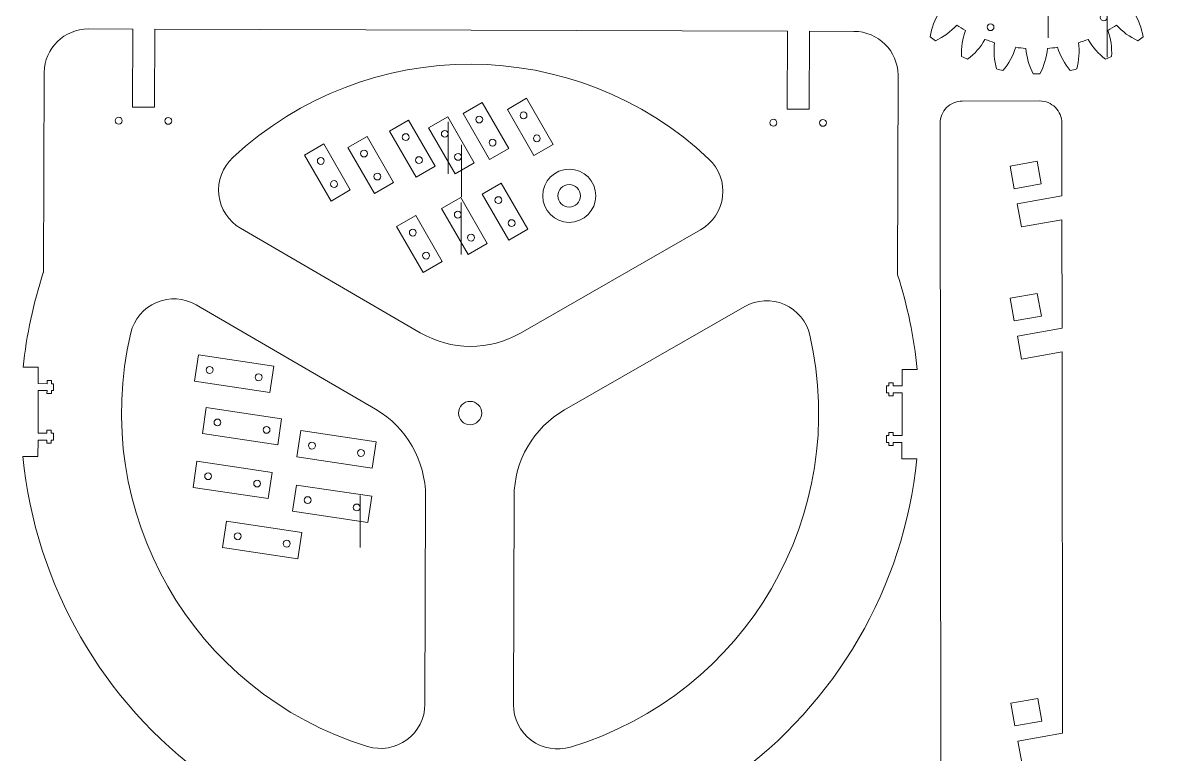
# Model space of a CAD drawing. Header units: millimetres. Extents: x -270 to 270, y -1120 to 1355.
# Drawn here: x -270 to 248, y -520 to -190 of the extents above; entities that cross this region are included whole.
import ezdxf

# ---------------------------------------------------------------- set-up
doc = ezdxf.new("R2010")
doc.units = ezdxf.units.MM
doc.header["$MEASUREMENT"] = 0
doc.layers.add('Layer 1', color=7, linetype='Continuous')

msp = doc.modelspace()

# ---------------------------------------------------------------- linework, layer by layer
at = {"layer": 'Layer 1', "lineweight": 15}
for points, knots in [([(248.4518, 593.1388), (248.4518, 618.5439), (227.8569, 639.1388), (202.4518, 639.1388), (202.4518, 639.1388), (177.0468, 639.1389), (156.4518, 618.544), (156.4518, 593.1389), (156.4518, 593.1389), (156.4517, 567.7339), (177.0465, 547.1389), (202.4516, 547.1388), (202.4516, 547.1388), (227.8567, 547.1387), (248.4516, 567.7335), (248.4518, 593.1386), (248.4578, 1355.2916), (248.4518, -931.1672), (248.4518, 593.1388)], [0, 0, 0, 0, 0.2, 0.2, 0.2, 0.2, 0.4, 0.4, 0.4, 0.4, 0.6, 0.6, 0.6, 0.6, 1, 1, 1, 1.0002, 1.0002, 1.0002, 1.0002]), ([(-21.1555, 562.1872), (-21.1555, 587.5922), (-41.7503, 608.1871), (-67.1554, 608.1872), (-67.1554, 608.1872), (-92.5605, 608.1872), (-113.1554, 587.5924), (-113.1555, 562.1873), (-113.1555, 562.1873), (-113.1555, 536.7822), (-92.5607, 516.1873), (-67.1556, 516.1872), (-67.1556, 516.1872), (-41.7506, 516.1871), (-21.1556, 536.7818), (-21.1555, 562.1869), (-21.1525, 1324.3399), (-21.1555, -962.1128), (-21.1555, 562.1872)], [0, 0, 0, 0, 0.2, 0.2, 0.2, 0.2, 0.4, 0.4, 0.4, 0.4, 0.6, 0.6, 0.6, 0.6, 1, 1, 1, 1.0003, 1.0003, 1.0003, 1.0003]), ([(-14.8503, 404.3228), (-14.8503, 429.7279), (-35.4452, 450.3228), (-60.8503, 450.3228), (-60.8503, 450.3228), (-86.2554, 450.3228), (-106.8503, 429.728), (-106.8503, 404.3229), (-106.8503, 404.3229), (-106.8504, 378.9179), (-86.2556, 358.3229), (-60.8505, 358.3228), (-60.8505, 358.3228), (-35.4454, 358.3227), (-14.8505, 378.9175), (-14.8503, 404.3226), (-14.8443, 1166.4756), (-14.8503, -1119.9832), (-14.8503, 404.3228)], [0, 0, 0, 0, 0.2, 0.2, 0.2, 0.2, 0.4, 0.4, 0.4, 0.4, 0.6, 0.6, 0.6, 0.6, 1, 1, 1, 1.0002, 1.0002, 1.0002, 1.0002]), ([(193.3996, -135.3449), (193.3996, -132.4454), (191.0491, -130.0949), (188.1496, -130.0949), (188.1496, -130.0949), (185.2501, -130.0949), (182.8996, -132.4454), (182.8996, -135.3449), (182.8996, -135.3449), (182.8996, -138.2444), (185.25, -140.5949), (188.1495, -140.5949), (188.1495, -140.5949), (191.049, -140.5949), (193.3995, -138.2445), (193.3996, -135.345), (193.4026, -48.36), (193.3996, -309.3149), (193.3996, -135.3449)], [0, 0, 0, 0, 0.2, 0.2, 0.2, 0.2, 0.4, 0.4, 0.4, 0.4, 0.6, 0.6, 0.6, 0.6, 1, 1, 1, 1.0001, 1.0001, 1.0001, 1.0001]), ([(138.7715, -145.8381), (138.7715, -144.9821), (138.0776, -144.2882), (137.2215, -144.2881), (137.2215, -144.2881), (136.3655, -144.2881), (135.6715, -144.9821), (135.6715, -145.8381), (135.6715, -145.8381), (135.6715, -146.6942), (136.3655, -147.3881), (137.2215, -147.3881), (137.2215, -147.3881), (138.0775, -147.3882), (138.7715, -146.6942), (138.7715, -145.8382), (138.7715, -120.1582), (138.7715, -197.1981), (138.7715, -145.8381)], [0, 0, 0, 0, 0.2, 0.2, 0.2, 0.2, 0.4, 0.4, 0.4, 0.4, 0.6, 0.6, 0.6, 0.6, 1, 1, 1, 1.0001, 1.0001, 1.0001, 1.0001]), ([(220.0335, -187.3538), (220.0335, -186.4978), (219.3395, -185.8038), (218.4835, -185.8038), (218.4835, -185.8038), (217.6275, -185.8038), (216.9335, -186.4978), (216.9335, -187.3538), (216.9335, -187.3538), (216.9335, -188.2099), (217.6275, -188.9038), (218.4835, -188.9038), (218.4835, -188.9038), (219.3395, -188.9038), (220.0335, -188.2099), (220.0335, -187.3539), (220.0335, -161.6739), (220.0335, -238.7138), (220.0335, -187.3538)], [0, 0, 0, 0, 0.2, 0.2, 0.2, 0.2, 0.4, 0.4, 0.4, 0.4, 0.6, 0.6, 0.6, 0.6, 1, 1, 1, 1.0001, 1.0001, 1.0001, 1.0001]), ([(168.8904, -191.843), (168.8904, -190.987), (168.1964, -190.293), (167.3404, -190.293), (167.3404, -190.293), (166.4843, -190.293), (165.7904, -190.987), (165.7904, -191.843), (165.7904, -191.843), (165.7904, -192.6991), (166.4843, -193.393), (167.3403, -193.393), (167.3403, -193.393), (168.1964, -193.393), (168.8903, -192.6991), (168.8904, -191.843)], [0, 0, 0, 0, 0.2, 0.2, 0.2, 0.2, 0.4, 0.4, 0.4, 0.4, 0.6, 0.6, 0.6, 0.6, 1, 1, 1, 1]), ([(-77.7105, -239.9791), (-77.7105, -239.1231), (-78.4045, -238.4291), (-79.2605, -238.4291), (-79.2605, -238.4291), (-80.1165, -238.4291), (-80.8105, -239.1231), (-80.8105, -239.9791), (-80.8105, -239.9791), (-80.8105, -240.8352), (-80.1165, -241.5291), (-79.2605, -241.5291), (-79.2605, -241.5291), (-78.4045, -241.5291), (-77.7105, -240.8352), (-77.7105, -239.9792), (-77.7105, -214.2992), (-77.7105, -291.3391), (-77.7105, -239.9791)], [0, 0, 0, 0, 0.2, 0.2, 0.2, 0.2, 0.4, 0.4, 0.4, 0.4, 0.6, 0.6, 0.6, 0.6, 1, 1, 1, 1.0001, 1.0001, 1.0001, 1.0001]), ([(-71.7105, -250.3714), (-71.7105, -249.5154), (-72.4045, -248.8214), (-73.2605, -248.8214), (-73.2605, -248.8214), (-74.1165, -248.8214), (-74.8105, -249.5154), (-74.8105, -250.3714), (-74.8105, -250.3714), (-74.8105, -251.2275), (-74.1165, -251.9214), (-73.2605, -251.9214), (-73.2605, -251.9214), (-72.4045, -251.9215), (-71.7105, -251.2275), (-71.7105, -250.3715), (-71.7105, -224.6915), (-71.7105, -301.7314), (-71.7105, -250.3714)], [0, 0, 0, 0, 0.2, 0.2, 0.2, 0.2, 0.4, 0.4, 0.4, 0.4, 0.6, 0.6, 0.6, 0.6, 1, 1, 1, 1.0001, 1.0001, 1.0001, 1.0001]), ([(154.5571, -225.1864), (151.905, -225.1896), (149.3627, -226.2462), (147.4896, -228.1238), (147.4896, -228.1238), (145.6165, -230.0014), (144.566, -232.5462), (144.5692, -235.1984)], [0, 0, 0, 0, 0.33333333, 0.33333333, 0.33333333, 0.33333333, 1, 1, 1, 1]), ([(199.5692, -235.1321), (199.566, -232.4799), (198.5093, -229.9377), (196.6317, -228.0646), (196.6317, -228.0646), (194.7541, -226.1915), (192.2093, -225.141), (189.5571, -225.1442)], [0, 0, 0, 0, 0.33333333, 0.33333333, 0.33333333, 0.33333333, 1, 1, 1, 1]), ([(-225.0741, -234.0462), (-225.0741, -233.1902), (-225.7681, -232.4962), (-226.6241, -232.4962), (-226.6241, -232.4962), (-227.4801, -232.4962), (-228.1741, -233.1902), (-228.1741, -234.0462), (-228.1741, -234.0462), (-228.1741, -234.9023), (-227.4802, -235.5962), (-226.6241, -235.5962), (-226.6241, -235.5962), (-225.7681, -235.5962), (-225.0741, -234.9023), (-225.0741, -234.0462)], [0, 0, 0, 0, 0.2, 0.2, 0.2, 0.2, 0.4, 0.4, 0.4, 0.4, 0.6, 0.6, 0.6, 0.6, 1, 1, 1, 1]), ([(-202.6742, -234.1161), (-202.6742, -233.26), (-203.3682, -232.5661), (-204.2242, -232.5661), (-204.2242, -232.5661), (-205.0803, -232.5661), (-205.7742, -233.26), (-205.7742, -234.1161), (-205.7742, -234.1161), (-205.7742, -234.9721), (-205.0803, -235.6661), (-204.2242, -235.6661), (-204.2242, -235.6661), (-203.3682, -235.6661), (-202.6742, -234.9721), (-202.6742, -234.1161)], [0, 0, 0, 0, 0.2, 0.2, 0.2, 0.2, 0.4, 0.4, 0.4, 0.4, 0.6, 0.6, 0.6, 0.6, 1, 1, 1, 1]), ([(-62.1475, -233.5353), (-62.1475, -232.6792), (-62.8414, -231.9853), (-63.6975, -231.9853), (-63.6975, -231.9853), (-64.5535, -231.9853), (-65.2475, -232.6792), (-65.2475, -233.5353), (-65.2475, -233.5353), (-65.2475, -234.3913), (-64.5535, -235.0853), (-63.6975, -235.0853), (-63.6975, -235.0853), (-62.8414, -235.0853), (-62.1475, -234.3913), (-62.1475, -233.5353)], [0, 0, 0, 0, 0.2, 0.2, 0.2, 0.2, 0.4, 0.4, 0.4, 0.4, 0.6, 0.6, 0.6, 0.6, 1, 1, 1, 1]), ([(-42.1222, -231.6344), (-42.1222, -230.7783), (-42.8161, -230.0844), (-43.6722, -230.0844), (-43.6722, -230.0844), (-44.5282, -230.0844), (-45.2222, -230.7783), (-45.2222, -231.6344), (-45.2222, -231.6344), (-45.2222, -232.4904), (-44.5282, -233.1844), (-43.6722, -233.1844), (-43.6722, -233.1844), (-42.8161, -233.1844), (-42.1222, -232.4904), (-42.1222, -231.6344)], [0, 0, 0, 0, 0.2, 0.2, 0.2, 0.2, 0.4, 0.4, 0.4, 0.4, 0.6, 0.6, 0.6, 0.6, 1, 1, 1, 1]), ([(70.7545, -234.9686), (70.7545, -234.1126), (70.0605, -233.4186), (69.2045, -233.4186), (69.2045, -233.4186), (68.3484, -233.4186), (67.6545, -234.1126), (67.6545, -234.9686), (67.6545, -234.9686), (67.6544, -235.8246), (68.3484, -236.5186), (69.2044, -236.5186), (69.2044, -236.5186), (70.0605, -236.5186), (70.7544, -235.8247), (70.7545, -234.9686)], [0, 0, 0, 0, 0.2, 0.2, 0.2, 0.2, 0.4, 0.4, 0.4, 0.4, 0.6, 0.6, 0.6, 0.6, 1, 1, 1, 1]), ([(93.1543, -235.0385), (93.1543, -234.1824), (92.4604, -233.4885), (91.6043, -233.4885), (91.6043, -233.4885), (90.7483, -233.4884), (90.0543, -234.1824), (90.0543, -235.0384), (90.0543, -235.0384), (90.0543, -235.8945), (90.7483, -236.5884), (91.6043, -236.5885), (91.6043, -236.5885), (92.4604, -236.5885), (93.1543, -235.8945), (93.1543, -235.0385)], [0, 0, 0, 0, 0.2, 0.2, 0.2, 0.2, 0.4, 0.4, 0.4, 0.4, 0.6, 0.6, 0.6, 0.6, 1, 1, 1, 1]), ([(-95.3835, -241.4617), (-95.3835, -240.6057), (-96.0775, -239.9117), (-96.9335, -239.9117), (-96.9335, -239.9117), (-97.7896, -239.9117), (-98.4835, -240.6057), (-98.4835, -241.4617), (-98.4835, -241.4617), (-98.4835, -242.3178), (-97.7896, -243.0117), (-96.9335, -243.0117), (-96.9335, -243.0117), (-96.0775, -243.0117), (-95.3835, -242.3178), (-95.3835, -241.4617)], [0, 0, 0, 0, 0.2, 0.2, 0.2, 0.2, 0.4, 0.4, 0.4, 0.4, 0.6, 0.6, 0.6, 0.6, 1, 1, 1, 1]), ([(-56.1475, -243.9276), (-56.1475, -243.0715), (-56.8414, -242.3776), (-57.6975, -242.3776), (-57.6975, -242.3776), (-58.5535, -242.3776), (-59.2475, -243.0715), (-59.2475, -243.9276), (-59.2475, -243.9276), (-59.2475, -244.7836), (-58.5535, -245.4776), (-57.6975, -245.4776), (-57.6975, -245.4776), (-56.8414, -245.4776), (-56.1475, -244.7836), (-56.1475, -243.9276)], [0, 0, 0, 0, 0.2, 0.2, 0.2, 0.2, 0.4, 0.4, 0.4, 0.4, 0.6, 0.6, 0.6, 0.6, 1, 1, 1, 1]), ([(-36.1222, -242.0267), (-36.1222, -241.1707), (-36.8161, -240.4767), (-37.6722, -240.4767), (-37.6722, -240.4767), (-38.5282, -240.4767), (-39.2222, -241.1706), (-39.2222, -242.0267), (-39.2222, -242.0267), (-39.2222, -242.8827), (-38.5282, -243.5767), (-37.6722, -243.5767), (-37.6722, -243.5767), (-36.8161, -243.5767), (-36.1222, -242.8827), (-36.1222, -242.0267)], [0, 0, 0, 0, 0.2, 0.2, 0.2, 0.2, 0.4, 0.4, 0.4, 0.4, 0.6, 0.6, 0.6, 0.6, 1, 1, 1, 1]), ([(-114.1915, -248.872), (-114.1915, -248.016), (-114.8855, -247.322), (-115.7415, -247.322), (-115.7415, -247.322), (-116.5976, -247.322), (-117.2915, -248.016), (-117.2915, -248.872), (-117.2915, -248.872), (-117.2915, -249.7281), (-116.5976, -250.422), (-115.7415, -250.422), (-115.7415, -250.422), (-114.8855, -250.422), (-114.1915, -249.7281), (-114.1915, -248.872)], [0, 0, 0, 0, 0.2, 0.2, 0.2, 0.2, 0.4, 0.4, 0.4, 0.4, 0.6, 0.6, 0.6, 0.6, 1, 1, 1, 1]), ([(-175.0665, -250.6936), (-179.7067, -255.0068), (-182.0289, -261.2634), (-181.3265, -267.5596), (-181.3265, -267.5596), (-180.6242, -273.8558), (-176.9803, -279.4469), (-171.5038, -282.6316)], [0, 0, 0, 0, 0.33333333, 0.33333333, 0.33333333, 0.33333333, 1, 1, 1, 1]), ([(-133.7424, -252.2395), (-133.7424, -251.3834), (-134.4364, -250.6895), (-135.2924, -250.6895), (-135.2924, -250.6895), (-136.1485, -250.6895), (-136.8424, -251.3834), (-136.8424, -252.2395), (-136.8424, -252.2395), (-136.8424, -253.0955), (-136.1485, -253.7895), (-135.2924, -253.7895), (-135.2924, -253.7895), (-134.4364, -253.7895), (-133.7424, -253.0955), (-133.7424, -252.2395)], [0, 0, 0, 0, 0.2, 0.2, 0.2, 0.2, 0.4, 0.4, 0.4, 0.4, 0.6, 0.6, 0.6, 0.6, 1, 1, 1, 1]), ([(-89.3835, -251.854), (-89.3835, -250.998), (-90.0775, -250.304), (-90.9335, -250.304), (-90.9335, -250.304), (-91.7896, -250.304), (-92.4835, -250.998), (-92.4835, -251.854), (-92.4835, -251.854), (-92.4835, -252.7101), (-91.7896, -253.404), (-90.9335, -253.404), (-90.9335, -253.404), (-90.0775, -253.404), (-89.3835, -252.7101), (-89.3835, -251.854)], [0, 0, 0, 0, 0.2, 0.2, 0.2, 0.2, 0.4, 0.4, 0.4, 0.4, 0.6, 0.6, 0.6, 0.6, 1, 1, 1, 1]), ([(-71.8464, -276.4371), (-71.8464, -275.5811), (-72.5404, -274.8871), (-73.3964, -274.8871), (-73.3964, -274.8871), (-74.2524, -274.8871), (-74.9464, -275.5811), (-74.9464, -276.4371), (-74.9464, -276.4371), (-74.9464, -277.2932), (-74.2525, -277.9871), (-73.3964, -277.9871), (-73.3964, -277.9871), (-72.5404, -277.9872), (-71.8464, -277.2932), (-71.8464, -276.4372), (-71.8464, -250.7572), (-71.8464, -327.7971), (-71.8464, -276.4371)], [0, 0, 0, 0, 0.2, 0.2, 0.2, 0.2, 0.4, 0.4, 0.4, 0.4, 0.6, 0.6, 0.6, 0.6, 1, 1, 1, 1.0001, 1.0001, 1.0001, 1.0001]), ([(36.3521, -283.2796), (41.8484, -280.1292), (45.527, -274.5609), (46.2686, -268.2693), (46.2686, -268.2693), (47.0103, -261.9776), (44.7271, -255.7067), (40.114, -251.3646)], [0, 0, 0, 0, 0.33333333, 0.33333333, 0.33333333, 0.33333333, 1, 1, 1, 1]), ([(-108.1915, -259.2643), (-108.1915, -258.4083), (-108.8855, -257.7143), (-109.7415, -257.7143), (-109.7415, -257.7143), (-110.5976, -257.7143), (-111.2915, -258.4083), (-111.2915, -259.2643), (-111.2915, -259.2643), (-111.2915, -260.1204), (-110.5976, -260.8143), (-109.7415, -260.8143), (-109.7415, -260.8143), (-108.8855, -260.8143), (-108.1915, -260.1204), (-108.1915, -259.2643)], [0, 0, 0, 0, 0.2, 0.2, 0.2, 0.2, 0.4, 0.4, 0.4, 0.4, 0.6, 0.6, 0.6, 0.6, 1, 1, 1, 1]), ([(-11.0223, -267.9483), (-11.0223, -261.3209), (-16.3949, -255.9484), (-23.0223, -255.9483), (-23.0223, -255.9483), (-29.6497, -255.9483), (-35.0223, -261.3209), (-35.0223, -267.9483), (-35.0223, -267.9483), (-35.0224, -274.5757), (-29.6498, -279.9483), (-23.0224, -279.9483), (-23.0224, -279.9483), (-16.395, -279.9484), (-11.0224, -274.5758), (-11.0223, -267.9484), (-11.0223, -267.9484), (-11.0223, -267.9483), (-11.0223, -267.9483)], [0, 0, 0, 0, 0.2, 0.2, 0.2, 0.2, 0.4, 0.4, 0.4, 0.4, 0.6, 0.6, 0.6, 0.6, 1, 1, 1, 1.0001, 1.0001, 1.0001, 1.0001]), ([(-127.7424, -262.6318), (-127.7424, -261.7757), (-128.4364, -261.0818), (-129.2924, -261.0818), (-129.2924, -261.0818), (-130.1485, -261.0818), (-130.8424, -261.7757), (-130.8424, -262.6318), (-130.8424, -262.6318), (-130.8424, -263.4878), (-130.1485, -264.1818), (-129.2924, -264.1818), (-129.2924, -264.1818), (-128.4364, -264.1818), (-127.7424, -263.4878), (-127.7424, -262.6318)], [0, 0, 0, 0, 0.2, 0.2, 0.2, 0.2, 0.4, 0.4, 0.4, 0.4, 0.6, 0.6, 0.6, 0.6, 1, 1, 1, 1]), ([(-17.9223, -267.9483), (-17.9223, -265.1317), (-20.2057, -262.8483), (-23.0223, -262.8483), (-23.0223, -262.8483), (-25.839, -262.8483), (-28.1223, -265.1317), (-28.1223, -267.9483), (-28.1223, -267.9483), (-28.1224, -270.765), (-25.839, -273.0483), (-23.0224, -273.0483), (-23.0224, -273.0483), (-20.2057, -273.0484), (-17.9224, -270.765), (-17.9223, -267.9484), (-17.9223, -267.9484), (-17.9223, -267.9484), (-17.9223, -267.9483)], [0, 0, 0, 0, 0.2, 0.2, 0.2, 0.2, 0.4, 0.4, 0.4, 0.4, 0.6, 0.6, 0.6, 0.6, 1, 1, 1, 1.0001, 1.0001, 1.0001, 1.0001]), ([(-53.5128, -269.9125), (-53.5128, -269.0565), (-54.2068, -268.3625), (-55.0628, -268.3625), (-55.0628, -268.3625), (-55.9189, -268.3625), (-56.6128, -269.0565), (-56.6128, -269.9125), (-56.6128, -269.9125), (-56.6128, -270.7685), (-55.9189, -271.4625), (-55.0628, -271.4625), (-55.0628, -271.4625), (-54.2068, -271.4625), (-53.5128, -270.7686), (-53.5128, -269.9125)], [0, 0, 0, 0, 0.2, 0.2, 0.2, 0.2, 0.4, 0.4, 0.4, 0.4, 0.6, 0.6, 0.6, 0.6, 1, 1, 1, 1]), ([(-47.5128, -280.3048), (-47.5128, -279.4488), (-48.2068, -278.7548), (-49.0628, -278.7548), (-49.0628, -278.7548), (-49.9189, -278.7548), (-50.6128, -279.4488), (-50.6128, -280.3048), (-50.6128, -280.3048), (-50.6128, -281.1609), (-49.9189, -281.8548), (-49.0628, -281.8548), (-49.0628, -281.8548), (-48.2068, -281.8548), (-47.5128, -281.1609), (-47.5128, -280.3048)], [0, 0, 0, 0, 0.2, 0.2, 0.2, 0.2, 0.4, 0.4, 0.4, 0.4, 0.6, 0.6, 0.6, 0.6, 1, 1, 1, 1]), ([(-92.1616, -284.5728), (-92.1616, -283.7167), (-92.8556, -283.0228), (-93.7116, -283.0228), (-93.7116, -283.0228), (-94.5676, -283.0228), (-95.2616, -283.7167), (-95.2616, -284.5728), (-95.2616, -284.5728), (-95.2616, -285.4288), (-94.5676, -286.1228), (-93.7116, -286.1228), (-93.7116, -286.1228), (-92.8556, -286.1228), (-92.1616, -285.4288), (-92.1616, -284.5728)], [0, 0, 0, 0, 0.2, 0.2, 0.2, 0.2, 0.4, 0.4, 0.4, 0.4, 0.6, 0.6, 0.6, 0.6, 1, 1, 1, 1]), ([(-65.8464, -286.8295), (-65.8464, -285.9734), (-66.5404, -285.2795), (-67.3964, -285.2795), (-67.3964, -285.2795), (-68.2524, -285.2795), (-68.9464, -285.9734), (-68.9464, -286.8294), (-68.9464, -286.8294), (-68.9464, -287.6855), (-68.2525, -288.3794), (-67.3964, -288.3795), (-67.3964, -288.3795), (-66.5404, -288.3795), (-65.8464, -287.6855), (-65.8464, -286.8295)], [0, 0, 0, 0, 0.2, 0.2, 0.2, 0.2, 0.4, 0.4, 0.4, 0.4, 0.6, 0.6, 0.6, 0.6, 1, 1, 1, 1]), ([(-86.1616, -294.9651), (-86.1616, -294.109), (-86.8556, -293.4151), (-87.7116, -293.4151), (-87.7116, -293.4151), (-88.5676, -293.4151), (-89.2616, -294.109), (-89.2616, -294.9651), (-89.2616, -294.9651), (-89.2616, -295.8211), (-88.5676, -296.5151), (-87.7116, -296.5151), (-87.7116, -296.5151), (-86.8556, -296.5151), (-86.1616, -295.8211), (-86.1616, -294.9651)], [0, 0, 0, 0, 0.2, 0.2, 0.2, 0.2, 0.4, 0.4, 0.4, 0.4, 0.6, 0.6, 0.6, 0.6, 1, 1, 1, 1]), ([(-191.6117, -317.21), (-197.0882, -314.0253), (-203.7498, -313.6237), (-209.5693, -316.1273), (-209.5693, -316.1273), (-215.3889, -318.6308), (-219.6781, -323.7436), (-221.1319, -329.9098)], [0, 0, 0, 0, 0.33333333, 0.33333333, 0.33333333, 0.33333333, 1, 1, 1, 1]), ([(85.6845, -330.8664), (84.2692, -324.6913), (80.0119, -319.5519), (74.2081, -317.0121), (74.2081, -317.0121), (68.4042, -314.4722), (61.7403, -314.8323), (56.244, -317.9828)], [0, 0, 0, 0, 0.33333333, 0.33333333, 0.33333333, 0.33333333, 1, 1, 1, 1]), ([(-183.9702, -346.576), (-183.9702, -345.72), (-184.6642, -345.026), (-185.5202, -345.026), (-185.5202, -345.026), (-186.3762, -345.026), (-187.0702, -345.72), (-187.0702, -346.576), (-187.0702, -346.576), (-187.0702, -347.432), (-186.3762, -348.126), (-185.5202, -348.126), (-185.5202, -348.126), (-184.6642, -348.126), (-183.9702, -347.4321), (-183.9702, -346.576)], [0, 0, 0, 0, 0.2, 0.2, 0.2, 0.2, 0.4, 0.4, 0.4, 0.4, 0.6, 0.6, 0.6, 0.6, 1, 1, 1, 1]), ([(-161.8181, -349.8997), (-161.8181, -349.0436), (-162.5121, -348.3497), (-163.3681, -348.3497), (-163.3681, -348.3497), (-164.2242, -348.3497), (-164.9181, -349.0436), (-164.9181, -349.8996), (-164.9181, -349.8996), (-164.9181, -350.7557), (-164.2242, -351.4497), (-163.3682, -351.4497), (-163.3682, -351.4497), (-162.5121, -351.4497), (-161.8181, -350.7557), (-161.8181, -349.8997)], [0, 0, 0, 0, 0.2, 0.2, 0.2, 0.2, 0.4, 0.4, 0.4, 0.4, 0.6, 0.6, 0.6, 0.6, 1, 1, 1, 1]), ([(-62.5849, -366.0523), (-62.5849, -363.1528), (-64.9354, -360.8023), (-67.8349, -360.8023), (-67.8349, -360.8023), (-70.7344, -360.8023), (-73.0849, -363.1528), (-73.0849, -366.0523), (-73.0849, -366.0523), (-73.0849, -368.9518), (-70.7344, -371.3023), (-67.8349, -371.3023), (-67.8349, -371.3023), (-64.9354, -371.3023), (-62.5849, -368.9518), (-62.5849, -366.0523)], [0, 0, 0, 0, 0.2, 0.2, 0.2, 0.2, 0.4, 0.4, 0.4, 0.4, 0.6, 0.6, 0.6, 0.6, 1, 1, 1, 1]), ([(-180.4245, -370.3153), (-180.4245, -369.4593), (-181.1184, -368.7653), (-181.9745, -368.7653), (-181.9745, -368.7653), (-182.8305, -368.7653), (-183.5245, -369.4593), (-183.5245, -370.3153), (-183.5245, -370.3153), (-183.5245, -371.1713), (-182.8305, -371.8653), (-181.9745, -371.8653), (-181.9745, -371.8653), (-181.1184, -371.8653), (-180.4245, -371.1713), (-180.4245, -370.3153)], [0, 0, 0, 0, 0.2, 0.2, 0.2, 0.2, 0.4, 0.4, 0.4, 0.4, 0.6, 0.6, 0.6, 0.6, 1, 1, 1, 1]), ([(-158.2724, -373.6389), (-158.2724, -372.7829), (-158.9664, -372.0889), (-159.8224, -372.0889), (-159.8224, -372.0889), (-160.6785, -372.0889), (-161.3724, -372.7829), (-161.3724, -373.6389), (-161.3724, -373.6389), (-161.3724, -374.495), (-160.6785, -375.1889), (-159.8224, -375.1889), (-159.8224, -375.1889), (-158.9664, -375.1889), (-158.2724, -374.495), (-158.2724, -373.6389)], [0, 0, 0, 0, 0.2, 0.2, 0.2, 0.2, 0.4, 0.4, 0.4, 0.4, 0.6, 0.6, 0.6, 0.6, 1, 1, 1, 1]), ([(-137.739, -380.7695), (-137.739, -379.9135), (-138.4329, -379.2195), (-139.289, -379.2195), (-139.289, -379.2195), (-140.145, -379.2195), (-140.839, -379.9135), (-140.839, -380.7695), (-140.839, -380.7695), (-140.839, -381.6255), (-140.145, -382.3195), (-139.289, -382.3195), (-139.289, -382.3195), (-138.4329, -382.3195), (-137.739, -381.6255), (-137.739, -380.7695)], [0, 0, 0, 0, 0.2, 0.2, 0.2, 0.2, 0.4, 0.4, 0.4, 0.4, 0.6, 0.6, 0.6, 0.6, 1, 1, 1, 1]), ([(-117.523, -408.7005), (-117.523, -407.8445), (-118.2169, -407.1505), (-119.073, -407.1505), (-119.073, -407.1505), (-119.929, -407.1505), (-120.623, -407.8445), (-120.623, -408.7005), (-120.623, -408.7005), (-120.623, -409.5566), (-119.929, -410.2505), (-119.073, -410.2505), (-119.073, -410.2505), (-118.2169, -410.2505), (-117.523, -409.5566), (-117.523, -408.7006), (-117.523, -383.0206), (-117.523, -460.0605), (-117.523, -408.7005)], [0, 0, 0, 0, 0.2, 0.2, 0.2, 0.2, 0.4, 0.4, 0.4, 0.4, 0.6, 0.6, 0.6, 0.6, 1, 1, 1, 1.0001, 1.0001, 1.0001, 1.0001]), ([(-115.5869, -384.0931), (-115.5869, -383.2371), (-116.2809, -382.5431), (-117.1369, -382.5431), (-117.1369, -382.5431), (-117.993, -382.5431), (-118.6869, -383.2371), (-118.6869, -384.0931), (-118.6869, -384.0931), (-118.6869, -384.9492), (-117.993, -385.6431), (-117.1369, -385.6431), (-117.1369, -385.6431), (-116.2809, -385.6431), (-115.5869, -384.9492), (-115.5869, -384.0931)], [0, 0, 0, 0, 0.2, 0.2, 0.2, 0.2, 0.4, 0.4, 0.4, 0.4, 0.6, 0.6, 0.6, 0.6, 1, 1, 1, 1]), ([(-184.6631, -394.5583), (-184.6631, -393.7023), (-185.357, -393.0083), (-186.2131, -393.0083), (-186.2131, -393.0083), (-187.0691, -393.0083), (-187.7631, -393.7023), (-187.7631, -394.5583), (-187.7631, -394.5583), (-187.7631, -395.4144), (-187.0691, -396.1083), (-186.2131, -396.1083), (-186.2131, -396.1083), (-185.357, -396.1083), (-184.6631, -395.4144), (-184.6631, -394.5583)], [0, 0, 0, 0, 0.2, 0.2, 0.2, 0.2, 0.4, 0.4, 0.4, 0.4, 0.6, 0.6, 0.6, 0.6, 1, 1, 1, 1]), ([(-162.511, -397.882), (-162.511, -397.0259), (-163.205, -396.332), (-164.061, -396.332), (-164.061, -396.332), (-164.9171, -396.332), (-165.611, -397.0259), (-165.611, -397.882), (-165.611, -397.882), (-165.611, -398.738), (-164.9171, -399.432), (-164.061, -399.432), (-164.061, -399.432), (-163.205, -399.432), (-162.511, -398.738), (-162.511, -397.882)], [0, 0, 0, 0, 0.2, 0.2, 0.2, 0.2, 0.4, 0.4, 0.4, 0.4, 0.6, 0.6, 0.6, 0.6, 1, 1, 1, 1]), ([(-139.675, -405.3769), (-139.675, -404.5209), (-140.369, -403.8269), (-141.225, -403.8269), (-141.225, -403.8269), (-142.0811, -403.8269), (-142.775, -404.5209), (-142.775, -405.3769), (-142.775, -405.3769), (-142.775, -406.2329), (-142.0811, -406.9269), (-141.225, -406.9269), (-141.225, -406.9269), (-140.369, -406.9269), (-139.675, -406.233), (-139.675, -405.3769)], [0, 0, 0, 0, 0.2, 0.2, 0.2, 0.2, 0.4, 0.4, 0.4, 0.4, 0.6, 0.6, 0.6, 0.6, 1, 1, 1, 1]), ([(-171.2857, -421.6792), (-171.2857, -420.8231), (-171.9797, -420.1292), (-172.8357, -420.1292), (-172.8357, -420.1292), (-173.6917, -420.1292), (-174.3857, -420.8231), (-174.3857, -421.6792), (-174.3857, -421.6792), (-174.3857, -422.5352), (-173.6917, -423.2292), (-172.8357, -423.2292), (-172.8357, -423.2292), (-171.9797, -423.2292), (-171.2857, -422.5352), (-171.2857, -421.6792)], [0, 0, 0, 0, 0.2, 0.2, 0.2, 0.2, 0.4, 0.4, 0.4, 0.4, 0.6, 0.6, 0.6, 0.6, 1, 1, 1, 1]), ([(-149.1336, -425.0028), (-149.1336, -424.1468), (-149.8276, -423.4528), (-150.6836, -423.4528), (-150.6836, -423.4528), (-151.5397, -423.4528), (-152.2336, -424.1468), (-152.2336, -425.0028), (-152.2336, -425.0028), (-152.2336, -425.8589), (-151.5397, -426.5528), (-150.6836, -426.5528), (-150.6836, -426.5528), (-149.8276, -426.5528), (-149.1336, -425.8589), (-149.1336, -425.0028)], [0, 0, 0, 0, 0.2, 0.2, 0.2, 0.2, 0.4, 0.4, 0.4, 0.4, 0.6, 0.6, 0.6, 0.6, 1, 1, 1, 1]), ([(-114.1227, -516.597), (-108.0673, -518.4588), (-101.4878, -517.3416), (-96.3863, -513.5853), (-96.3863, -513.5853), (-91.2848, -509.8289), (-88.2647, -503.8777), (-88.245, -497.5425)], [0, 0, 0, 0, 0.33333333, 0.33333333, 0.33333333, 0.33333333, 1, 1, 1, 1]), ([(-48.2452, -497.6672), (-48.2649, -504.0024), (-45.282, -509.9724), (-40.2041, -513.7604), (-40.2041, -513.7604), (-35.1261, -517.5485), (-28.5537, -518.7067), (-22.4868, -516.8827)], [0, 0, 0, 0, 0.33333333, 0.33333333, 0.33333333, 0.33333333, 1, 1, 1, 1])]:
    msp.add_open_spline(points, degree=3, knots=knots, dxfattribs=at)
for points in [[(144.2933, -184.9994), (142.1304, -188.3761), (140.6913, -192.1646), (140.0669, -196.1258)], [(236.2322, -196.1258), (235.6078, -192.1646), (234.1687, -188.3761), (232.0058, -184.9994)], [(142.4477, -197.9356), (146.0974, -196.2742), (149.3628, -193.874), (152.0378, -190.8866)], [(152.0378, -190.8866), (153.3281, -191.7255), (154.6473, -192.5192), (155.9929, -193.2663)], [(220.3062, -193.2663), (221.6518, -192.5192), (222.971, -191.7255), (224.2613, -190.8866)], [(224.2613, -190.8866), (226.9363, -193.874), (230.2018, -196.2742), (233.8515, -197.9356)], [(-240.2981, -192.6412), (-251.2073, -192.6072), (-260.1313, -201.3218), (-260.3562, -212.2287)], [(-220.2952, -192.7036), (-220.2952, -192.7036), (-240.2981, -192.6412), (-240.2981, -192.6412)], [(-220.4049, -227.8954), (-220.4049, -227.8954), (-220.2952, -192.7036), (-220.2952, -192.7036)], [(-210.2952, -192.7347), (-210.2952, -192.7347), (-210.405, -227.9266), (-210.405, -227.9266)], [(75.5334, -193.6259), (75.5334, -193.6259), (-210.2952, -192.7347), (-210.2952, -192.7347)], [(40.1139, -251.3645), (-20.2568, -194.5411), (-114.3426, -194.2477), (-175.0665, -250.6936)], [(75.4237, -228.8178), (75.4237, -228.8178), (75.5334, -193.6259), (75.5334, -193.6259)], [(85.5333, -193.6571), (85.5333, -193.6571), (85.4236, -228.849), (85.4236, -228.849)], [(105.6369, -193.7198), (105.6369, -193.7198), (85.5333, -193.6571), (85.5333, -193.6571)], [(125.5724, -213.423), (125.4106, -202.5184), (116.5426, -193.7538), (105.6369, -193.7198)], [(140.0669, -196.1258), (140.8488, -196.7443), (141.6425, -197.3477), (142.4477, -197.9356)], [(155.9929, -193.2663), (154.6065, -197.029), (154.0154, -201.0384), (154.2572, -205.0411)], [(222.042, -205.0411), (222.2837, -201.0384), (221.6927, -197.0291), (220.3063, -193.2664)], [(233.8515, -197.9356), (234.6566, -197.3477), (235.4503, -196.7443), (236.2322, -196.1258)], [(156.9713, -206.2968), (160.1785, -203.8897), (162.8517, -200.8436), (164.8219, -197.351)], [(164.8219, -197.351), (166.2624, -197.8929), (167.7213, -198.3845), (169.1961, -198.8248)], [(169.1961, -198.8248), (168.6509, -202.7976), (168.9356, -206.8403), (170.0322, -210.6975)], [(172.9528, -211.3404), (175.5675, -208.3001), (177.5234, -204.7506), (178.6968, -200.9161)], [(178.6968, -200.9161), (180.2201, -201.1357), (181.7506, -201.3021), (183.2855, -201.4151)], [(183.2855, -201.4151), (183.6071, -205.4122), (184.7542, -209.2992), (186.6543, -212.8305)], [(189.6448, -212.8305), (191.5449, -209.2992), (192.692, -205.4122), (193.0136, -201.4151)], [(193.0136, -201.4151), (194.5485, -201.3021), (196.079, -201.1357), (197.6024, -200.9161)], [(197.6024, -200.9161), (198.7757, -204.7506), (200.7316, -208.3001), (203.3464, -211.3404)], [(206.267, -210.6975), (207.3635, -206.8404), (207.6482, -202.7977), (207.1031, -198.825)], [(207.103, -198.8248), (208.5778, -198.3845), (210.0367, -197.8929), (211.4772, -197.351)], [(211.4772, -197.351), (213.4475, -200.8436), (216.1206, -203.8897), (219.3278, -206.2968)], [(154.2572, -205.0411), (155.1537, -205.4771), (156.0586, -205.8957), (156.9713, -206.2968)], [(219.3278, -206.2968), (220.2405, -205.8957), (221.1454, -205.4771), (222.042, -205.0411)], [(-260.6379, -302.5714), (-260.6379, -302.5714), (-260.3562, -212.2287), (-260.3562, -212.2287)], [(170.0322, -210.6975), (171.0015, -210.9306), (171.9752, -211.1449), (172.9528, -211.3404)], [(203.3464, -211.3404), (204.3239, -211.1449), (205.2977, -210.9306), (206.267, -210.6975)], [(125.5724, -213.423), (125.5724, -213.423), (125.332, -303.6382), (125.332, -303.6382)], [(186.6543, -212.8305), (187.651, -212.8497), (188.6481, -212.8497), (189.6448, -212.8305)], [(-210.405, -227.9266), (-210.405, -227.9266), (-220.4049, -227.8954), (-220.4049, -227.8954)], [(-62.3673, -225.8391), (-62.3673, -225.8391), (-71.0276, -230.8391), (-71.0276, -230.8391)], [(-50.3674, -246.6237), (-50.3674, -246.6237), (-62.3673, -225.8391), (-62.3673, -225.8391)], [(-42.3421, -223.9382), (-42.3421, -223.9382), (-51.0023, -228.9382), (-51.0023, -228.9382)], [(-30.3421, -244.7228), (-30.3421, -244.7228), (-42.3421, -223.9382), (-42.3421, -223.9382)], [(154.5571, -225.1864), (154.5571, -225.1864), (189.5571, -225.1442), (189.5571, -225.1442)], [(-77.9304, -232.283), (-77.9304, -232.283), (-86.5906, -237.283), (-86.5906, -237.283)], [(-65.9304, -253.0676), (-65.9304, -253.0676), (-77.9304, -232.283), (-77.9304, -232.283)], [(-71.0276, -230.8391), (-71.0276, -230.8391), (-59.0276, -251.6237), (-59.0276, -251.6237)], [(-51.0023, -228.9382), (-51.0023, -228.9382), (-39.0023, -249.7228), (-39.0023, -249.7228)], [(85.4236, -228.849), (85.4236, -228.849), (75.4237, -228.8178), (75.4237, -228.8178)], [(-95.6034, -233.7656), (-95.6034, -233.7656), (-104.2637, -238.7656), (-104.2637, -238.7656)], [(-83.6034, -254.5502), (-83.6034, -254.5502), (-95.6034, -233.7656), (-95.6034, -233.7656)], [(-86.5906, -237.283), (-86.5906, -237.283), (-74.5906, -258.0676), (-74.5906, -258.0676)], [(144.9309, -535.1982), (144.9309, -535.1982), (144.5692, -235.1984), (144.5692, -235.1984)], [(199.6088, -268.0265), (199.6088, -268.0265), (199.5692, -235.1321), (199.5692, -235.1321)], [(-114.4114, -241.1759), (-114.4114, -241.1759), (-123.0716, -246.1759), (-123.0716, -246.1759)], [(-102.4114, -261.9605), (-102.4114, -261.9605), (-114.4114, -241.1759), (-114.4114, -241.1759)], [(-104.2637, -238.7656), (-104.2637, -238.7656), (-92.2637, -259.5502), (-92.2637, -259.5502)], [(-133.9623, -244.5433), (-133.9623, -244.5433), (-142.6225, -249.5433), (-142.6225, -249.5433)], [(-121.9623, -265.3279), (-121.9623, -265.3279), (-133.9623, -244.5433), (-133.9623, -244.5433)], [(-123.0716, -246.1759), (-123.0716, -246.1759), (-111.0716, -266.9605), (-111.0716, -266.9605)], [(-59.0276, -251.6237), (-59.0276, -251.6237), (-50.3674, -246.6237), (-50.3674, -246.6237)], [(-39.0023, -249.7228), (-39.0023, -249.7228), (-30.3421, -244.7228), (-30.3421, -244.7228)], [(-142.6225, -249.5433), (-142.6225, -249.5433), (-130.6225, -270.3279), (-130.6225, -270.3279)], [(-74.5906, -258.0676), (-74.5906, -258.0676), (-65.9304, -253.0676), (-65.9304, -253.0676)], [(188.4098, -252.343), (188.4098, -252.343), (176.2008, -254.5109), (176.2008, -254.5109)], [(190.2281, -262.5828), (190.2281, -262.5828), (188.4098, -252.343), (188.4098, -252.343)], [(-92.2637, -259.5502), (-92.2637, -259.5502), (-83.6034, -254.5502), (-83.6034, -254.5502)], [(176.2008, -254.5109), (176.2008, -254.5109), (178.0191, -264.7507), (178.0191, -264.7507)], [(-111.0716, -266.9605), (-111.0716, -266.9605), (-102.4114, -261.9605), (-102.4114, -261.9605)], [(-53.7327, -262.2164), (-53.7327, -262.2164), (-62.393, -267.2164), (-62.393, -267.2164)], [(-41.7327, -283.001), (-41.7327, -283.001), (-53.7327, -262.2164), (-53.7327, -262.2164)], [(178.0191, -264.7507), (178.0191, -264.7507), (190.2281, -262.5828), (190.2281, -262.5828)], [(-130.6225, -270.3279), (-130.6225, -270.3279), (-121.9623, -265.3279), (-121.9623, -265.3279)], [(-72.0663, -268.741), (-72.0663, -268.741), (-80.7265, -273.741), (-80.7265, -273.741)], [(-60.0663, -289.5256), (-60.0663, -289.5256), (-72.0663, -268.741), (-72.0663, -268.741)], [(-62.393, -267.2164), (-62.393, -267.2164), (-50.393, -288.001), (-50.393, -288.001)], [(199.6088, -268.0265), (199.6088, -268.0265), (179.4398, -271.6079), (179.4398, -271.6079)], [(-80.7265, -273.741), (-80.7265, -273.741), (-68.7265, -294.5256), (-68.7265, -294.5256)], [(179.4398, -271.6079), (179.4398, -271.6079), (181.2931, -282.0447), (181.2931, -282.0447)], [(-92.3815, -276.8766), (-92.3815, -276.8766), (-101.0417, -281.8766), (-101.0417, -281.8766)], [(-80.3815, -297.6612), (-80.3815, -297.6612), (-92.3815, -276.8766), (-92.3815, -276.8766)], [(181.2931, -282.0447), (181.2931, -282.0447), (199.6218, -278.79), (199.6218, -278.79)], [(199.6808, -327.7065), (199.6808, -327.7065), (199.6218, -278.79), (199.6218, -278.79)], [(-90.4137, -329.7866), (-90.4137, -329.7866), (-171.5038, -282.6316), (-171.5038, -282.6316)], [(-101.0417, -281.8766), (-101.0417, -281.8766), (-89.0417, -302.6612), (-89.0417, -302.6612)], [(-50.393, -288.001), (-50.393, -288.001), (-41.7327, -283.001), (-41.7327, -283.001)], [(36.3521, -283.2796), (36.3521, -283.2796), (-45.0304, -329.9281), (-45.0304, -329.9281)], [(-68.7265, -294.5256), (-68.7265, -294.5256), (-60.0663, -289.5256), (-60.0663, -289.5256)], [(-89.0417, -302.6612), (-89.0417, -302.6612), (-80.3815, -297.6612), (-80.3815, -297.6612)], [(-260.6666, -302.6098), (-265.2286, -316.4758), (-268.2817, -330.7935), (-269.7729, -345.3143)], [(-260.6379, -302.5714), (-260.6379, -302.5714), (-260.6666, -302.6098), (-260.6666, -302.6098)], [(134.2107, -346.3905), (132.7968, -331.8619), (129.8201, -317.5283), (125.332, -303.6382)], [(188.4818, -312.0229), (188.4818, -312.0229), (176.2727, -314.1909), (176.2727, -314.1909)], [(176.2727, -314.1909), (176.2727, -314.1909), (178.091, -324.4307), (178.091, -324.4307)], [(190.3, -322.2627), (190.3, -322.2627), (188.4818, -312.0229), (188.4818, -312.0229)], [(-191.6117, -317.21), (-191.6117, -317.21), (-110.5216, -364.3651), (-110.5216, -364.3651)], [(-25.1385, -364.6313), (-25.1385, -364.6313), (56.244, -317.9828), (56.244, -317.9828)], [(178.091, -324.4307), (178.091, -324.4307), (190.3, -322.2627), (190.3, -322.2627)], [(-221.1319, -329.9098), (-240.1571, -410.604), (-193.3682, -492.2314), (-114.1227, -516.597)], [(-90.4137, -329.7866), (-76.3973, -337.9374), (-59.0973, -337.9913), (-45.0304, -329.9281)], [(-22.4868, -516.8827), (56.9088, -493.0119), (104.2057, -411.6783), (85.6846, -330.8672)], [(199.6808, -327.7065), (199.6808, -327.7065), (179.5118, -331.2879), (179.5118, -331.2879)], [(179.5118, -331.2879), (179.5118, -331.2879), (181.3651, -341.7246), (181.3651, -341.7246)], [(-190.5635, -339.7522), (-190.5635, -339.7522), (-192.344, -351.6193), (-192.344, -351.6193)], [(-156.5443, -344.8563), (-156.5443, -344.8563), (-190.5635, -339.7522), (-190.5635, -339.7522)], [(181.3651, -341.7246), (181.3651, -341.7246), (199.6938, -338.47), (199.6938, -338.47)], [(199.9013, -510.5864), (199.9013, -510.5864), (199.6938, -338.47), (199.6938, -338.47)], [(-262.9804, -345.3324), (-262.9804, -345.3324), (-269.7729, -345.3143), (-269.7729, -345.3143)], [(-263.0003, -352.7823), (-263.0003, -352.7823), (-262.9804, -345.3324), (-262.9804, -345.3324)], [(-158.3248, -356.7235), (-158.3248, -356.7235), (-156.5443, -344.8563), (-156.5443, -344.8563)], [(127.4182, -346.3724), (127.4182, -346.3724), (127.3984, -353.8224), (127.3984, -353.8224)], [(134.2107, -346.3905), (134.2107, -346.3905), (127.4182, -346.3724), (127.4182, -346.3724)], [(-258.9966, -351.423), (-258.9966, -351.423), (-259.0003, -352.793), (-259.0003, -352.793)], [(-256.9966, -351.4283), (-256.9966, -351.4283), (-258.9966, -351.423), (-258.9966, -351.423)], [(-257.0003, -352.7983), (-257.0003, -352.7983), (-256.9966, -351.4283), (-256.9966, -351.4283)], [(-192.344, -351.6193), (-192.344, -351.6193), (-158.3248, -356.7235), (-158.3248, -356.7235)], [(121.4021, -352.4264), (121.4021, -352.4264), (121.3984, -353.8064), (121.3984, -353.8064)], [(123.402, -352.4317), (123.402, -352.4317), (121.4021, -352.4264), (121.4021, -352.4264)], [(123.3984, -353.8117), (123.3984, -353.8117), (123.402, -352.4317), (123.402, -352.4317)], [(-263.0599, -375.1823), (-263.0599, -375.1823), (-263.0085, -355.8823), (-263.0085, -355.8823)], [(-263.0085, -355.8823), (-263.0085, -355.8823), (-259.0085, -355.893), (-259.0085, -355.893)], [(-259.0003, -352.793), (-259.0003, -352.793), (-263.0003, -352.7823), (-263.0003, -352.7823)], [(-259.0085, -355.893), (-259.0085, -355.893), (-259.0122, -357.273), (-259.0122, -357.273)], [(-259.0122, -357.273), (-259.0122, -357.273), (-257.0122, -357.2783), (-257.0122, -357.2783)], [(-257.0122, -357.2783), (-257.0122, -357.2783), (-257.0085, -355.8983), (-257.0085, -355.8983)], [(-257.0085, -355.8983), (-257.0085, -355.8983), (-256.0085, -355.901), (-256.0085, -355.901)], [(-256.0003, -352.801), (-256.0003, -352.801), (-257.0003, -352.7983), (-257.0003, -352.7983)], [(-256.0085, -355.901), (-256.0085, -355.901), (-256.0003, -352.801), (-256.0003, -352.801)], [(120.3984, -353.8037), (120.3984, -353.8037), (120.3901, -356.9037), (120.3901, -356.9037)], [(120.3901, -356.9037), (120.3901, -356.9037), (121.3901, -356.9064), (121.3901, -356.9064)], [(121.3984, -353.8064), (121.3984, -353.8064), (120.3984, -353.8037), (120.3984, -353.8037)], [(121.3901, -356.9064), (121.3901, -356.9064), (121.3865, -358.2764), (121.3865, -358.2764)], [(123.3865, -358.2817), (123.3865, -358.2817), (123.3901, -356.9117), (123.3901, -356.9117)], [(123.3901, -356.9117), (123.3901, -356.9117), (127.3901, -356.9224), (127.3901, -356.9224)], [(127.3984, -353.8224), (127.3984, -353.8224), (123.3984, -353.8117), (123.3984, -353.8117)], [(127.3901, -356.9224), (127.3901, -356.9224), (127.3387, -376.2223), (127.3387, -376.2223)], [(121.3865, -358.2764), (121.3865, -358.2764), (123.3865, -358.2817), (123.3865, -358.2817)], [(-187.0178, -363.4915), (-187.0178, -363.4915), (-188.7983, -375.3586), (-188.7983, -375.3586)], [(-152.9986, -368.5956), (-152.9986, -368.5956), (-187.0178, -363.4915), (-187.0178, -363.4915)], [(-87.9525, -403.7389), (-87.902, -387.5251), (-96.5052, -372.516), (-110.5214, -364.3652)], [(-25.1385, -364.6313), (-39.2054, -372.6945), (-47.9022, -387.6498), (-47.9527, -403.8637)], [(-154.7791, -380.4628), (-154.7791, -380.4628), (-152.9986, -368.5956), (-152.9986, -368.5956)], [(-263.088, -385.7322), (-263.088, -385.7322), (-263.0682, -378.2822), (-263.0682, -378.2822)], [(-263.0682, -378.2822), (-263.0682, -378.2822), (-259.0682, -378.2929), (-259.0682, -378.2929)], [(-259.06, -375.1929), (-259.06, -375.1929), (-263.0599, -375.1823), (-263.0599, -375.1823)], [(-259.0682, -378.2929), (-259.0682, -378.2929), (-259.0719, -379.6729), (-259.0719, -379.6729)], [(-259.0563, -373.8229), (-259.0563, -373.8229), (-259.06, -375.1929), (-259.06, -375.1929)], [(-257.0563, -373.8282), (-257.0563, -373.8282), (-259.0563, -373.8229), (-259.0563, -373.8229)], [(-257.0719, -379.6782), (-257.0719, -379.6782), (-257.0682, -378.2982), (-257.0682, -378.2982)], [(-257.0682, -378.2982), (-257.0682, -378.2982), (-256.0682, -378.3009), (-256.0682, -378.3009)], [(-257.06, -375.1982), (-257.06, -375.1982), (-257.0563, -373.8282), (-257.0563, -373.8282)], [(-256.06, -375.2009), (-256.06, -375.2009), (-257.06, -375.1982), (-257.06, -375.1982)], [(-256.0682, -378.3009), (-256.0682, -378.3009), (-256.06, -375.2009), (-256.06, -375.2009)], [(-188.7983, -375.3586), (-188.7983, -375.3586), (-154.7791, -380.4628), (-154.7791, -380.4628)], [(-144.3323, -373.9457), (-144.3323, -373.9457), (-146.1128, -385.8128), (-146.1128, -385.8128)], [(-110.3131, -379.0498), (-110.3131, -379.0498), (-144.3323, -373.9457), (-144.3323, -373.9457)], [(120.3387, -376.2036), (120.3387, -376.2036), (120.3304, -379.3036), (120.3304, -379.3036)], [(121.3387, -376.2063), (121.3387, -376.2063), (120.3387, -376.2036), (120.3387, -376.2036)], [(121.3424, -374.8263), (121.3424, -374.8263), (121.3387, -376.2063), (121.3387, -376.2063)], [(123.3424, -374.8316), (123.3424, -374.8316), (121.3424, -374.8263), (121.3424, -374.8263)], [(123.3387, -376.2116), (123.3387, -376.2116), (123.3424, -374.8316), (123.3424, -374.8316)], [(127.3387, -376.2223), (127.3387, -376.2223), (123.3387, -376.2116), (123.3387, -376.2116)], [(-259.0719, -379.6729), (-259.0719, -379.6729), (-257.0719, -379.6782), (-257.0719, -379.6782)], [(-112.0936, -390.917), (-112.0936, -390.917), (-110.3131, -379.0498), (-110.3131, -379.0498)], [(120.3304, -379.3036), (120.3304, -379.3036), (121.3304, -379.3063), (121.3304, -379.3063)], [(121.3304, -379.3063), (121.3304, -379.3063), (121.3268, -380.6763), (121.3268, -380.6763)], [(121.3268, -380.6763), (121.3268, -380.6763), (123.3268, -380.6816), (123.3268, -380.6816)], [(123.3268, -380.6816), (123.3268, -380.6816), (123.3304, -379.3116), (123.3304, -379.3116)], [(123.3304, -379.3116), (123.3304, -379.3116), (127.3304, -379.3223), (127.3304, -379.3223)], [(127.3304, -379.3223), (127.3304, -379.3223), (127.3106, -386.7722), (127.3106, -386.7722)], [(-269.8805, -385.7141), (-264.239, -443.6866), (-233.9673, -496.4428), (-186.7636, -530.5667)], [(-269.8805, -385.7141), (-269.8805, -385.7141), (-263.088, -385.7322), (-263.088, -385.7322)], [(-191.2564, -387.7345), (-191.2564, -387.7345), (-193.0369, -399.6017), (-193.0369, -399.6017)], [(-157.2372, -392.8386), (-157.2372, -392.8386), (-191.2564, -387.7345), (-191.2564, -387.7345)], [(-146.1128, -385.8128), (-146.1128, -385.8128), (-112.0936, -390.917), (-112.0936, -390.917)], [(50.2155, -531.198), (97.6004, -497.3261), (128.1527, -444.7319), (134.103, -386.7903)], [(127.3106, -386.7722), (127.3106, -386.7722), (134.103, -386.7903), (134.103, -386.7903)], [(-159.0177, -404.7058), (-159.0177, -404.7058), (-157.2372, -392.8386), (-157.2372, -392.8386)], [(-146.2683, -398.5531), (-146.2683, -398.5531), (-148.0489, -410.4202), (-148.0489, -410.4202)], [(-112.2491, -403.6572), (-112.2491, -403.6572), (-146.2683, -398.5531), (-146.2683, -398.5531)], [(-193.0369, -399.6017), (-193.0369, -399.6017), (-159.0177, -404.7058), (-159.0177, -404.7058)], [(-114.0296, -415.5244), (-114.0296, -415.5244), (-112.2491, -403.6572), (-112.2491, -403.6572)], [(-87.9525, -403.7389), (-87.9525, -403.7389), (-88.245, -497.5425), (-88.245, -497.5425)], [(-48.2452, -497.6672), (-48.2452, -497.6672), (-47.9527, -403.8637), (-47.9527, -403.8637)], [(-148.0489, -410.4202), (-148.0489, -410.4202), (-114.0296, -415.5244), (-114.0296, -415.5244)], [(-177.879, -414.8553), (-177.879, -414.8553), (-179.6595, -426.7225), (-179.6595, -426.7225)], [(-143.8598, -419.9595), (-143.8598, -419.9595), (-177.879, -414.8553), (-177.879, -414.8553)], [(-145.6403, -431.8267), (-145.6403, -431.8267), (-143.8598, -419.9595), (-143.8598, -419.9595)], [(-179.6595, -426.7225), (-179.6595, -426.7225), (-145.6403, -431.8267), (-145.6403, -431.8267)], [(188.7022, -494.9028), (188.7022, -494.9028), (176.4932, -497.0707), (176.4932, -497.0707)], [(176.4932, -497.0707), (176.4932, -497.0707), (178.3115, -507.3106), (178.3115, -507.3106)], [(190.5205, -505.1426), (190.5205, -505.1426), (188.7022, -494.9028), (188.7022, -494.9028)], [(178.3115, -507.3106), (178.3115, -507.3106), (190.5205, -505.1426), (190.5205, -505.1426)], [(199.9013, -510.5864), (199.9013, -510.5864), (179.7323, -514.1678), (179.7323, -514.1678)], [(179.7323, -514.1678), (179.7323, -514.1678), (181.5855, -524.6045), (181.5855, -524.6045)]]:
    msp.add_open_spline(points, degree=3, dxfattribs=at)

doc.saveas('drawing.dxf')
